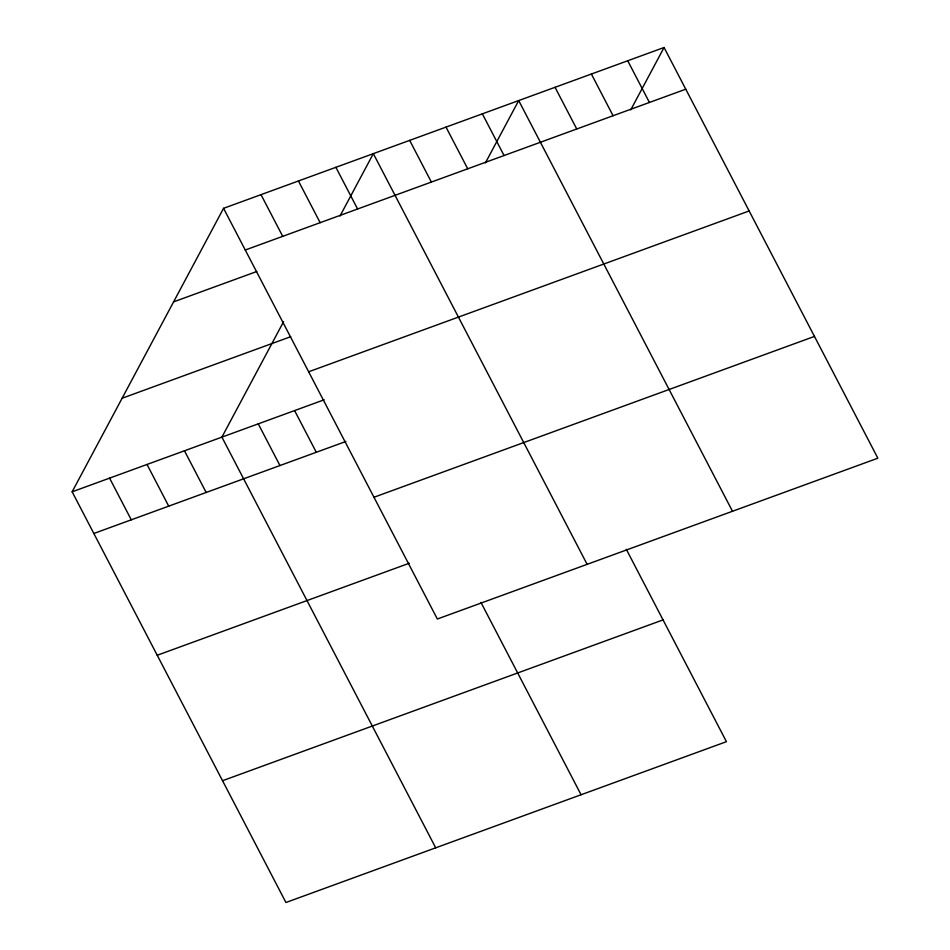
<?xml version="1.0" encoding="UTF-8"?>
<svg xmlns="http://www.w3.org/2000/svg" width="950" height="950" viewBox="0 0 950 950"><rect width="100%" height="100%" fill="white"/><g stroke="black" fill="none" stroke-linecap="round" stroke-linejoin="round"><path stroke-width="1.43" d="M626.311 549.326L726.441 741.677L285.938 902.5L72.141 491.803L223.559 208.323L664.062 47.5L877.859 458.197L437.356 619.02L223.559 208.323M283.551 321.729L221.908 437.119L435.706 847.816M340.017 216.006L373.338 153.639L587.124 564.336M485.391 162.937L518.7 100.569L732.498 511.266M630.752 109.867L664.062 47.5M245.266 250.016L685.769 89.193M173.589 301.874L256.797 271.498M122.111 398.252L290.724 336.692M308.655 371.782L749.158 210.959M72.141 491.803L324.211 399.772M93.836 533.484L345.907 441.465M373.968 497.254L814.471 336.419M157.225 655.262L409.296 563.231M222.537 780.722L663.053 619.899M627.724 60.764L649.432 102.457M591.387 74.041L613.082 115.722M555.038 87.305L576.745 128.986M482.363 113.846L504.058 155.527M446.013 127.11L467.721 168.791M409.676 140.374L431.371 182.067M335.884 167.319L357.592 209M298.442 180.987L320.15 222.668M480.949 602.407L581.067 794.746M261.001 194.655L282.708 236.336M294.595 410.59L316.291 452.271M258.257 423.854L279.953 465.548M184.466 450.787L206.174 492.48M147.024 464.467L168.72 506.148M109.582 478.135L131.278 519.816"/></g></svg>
